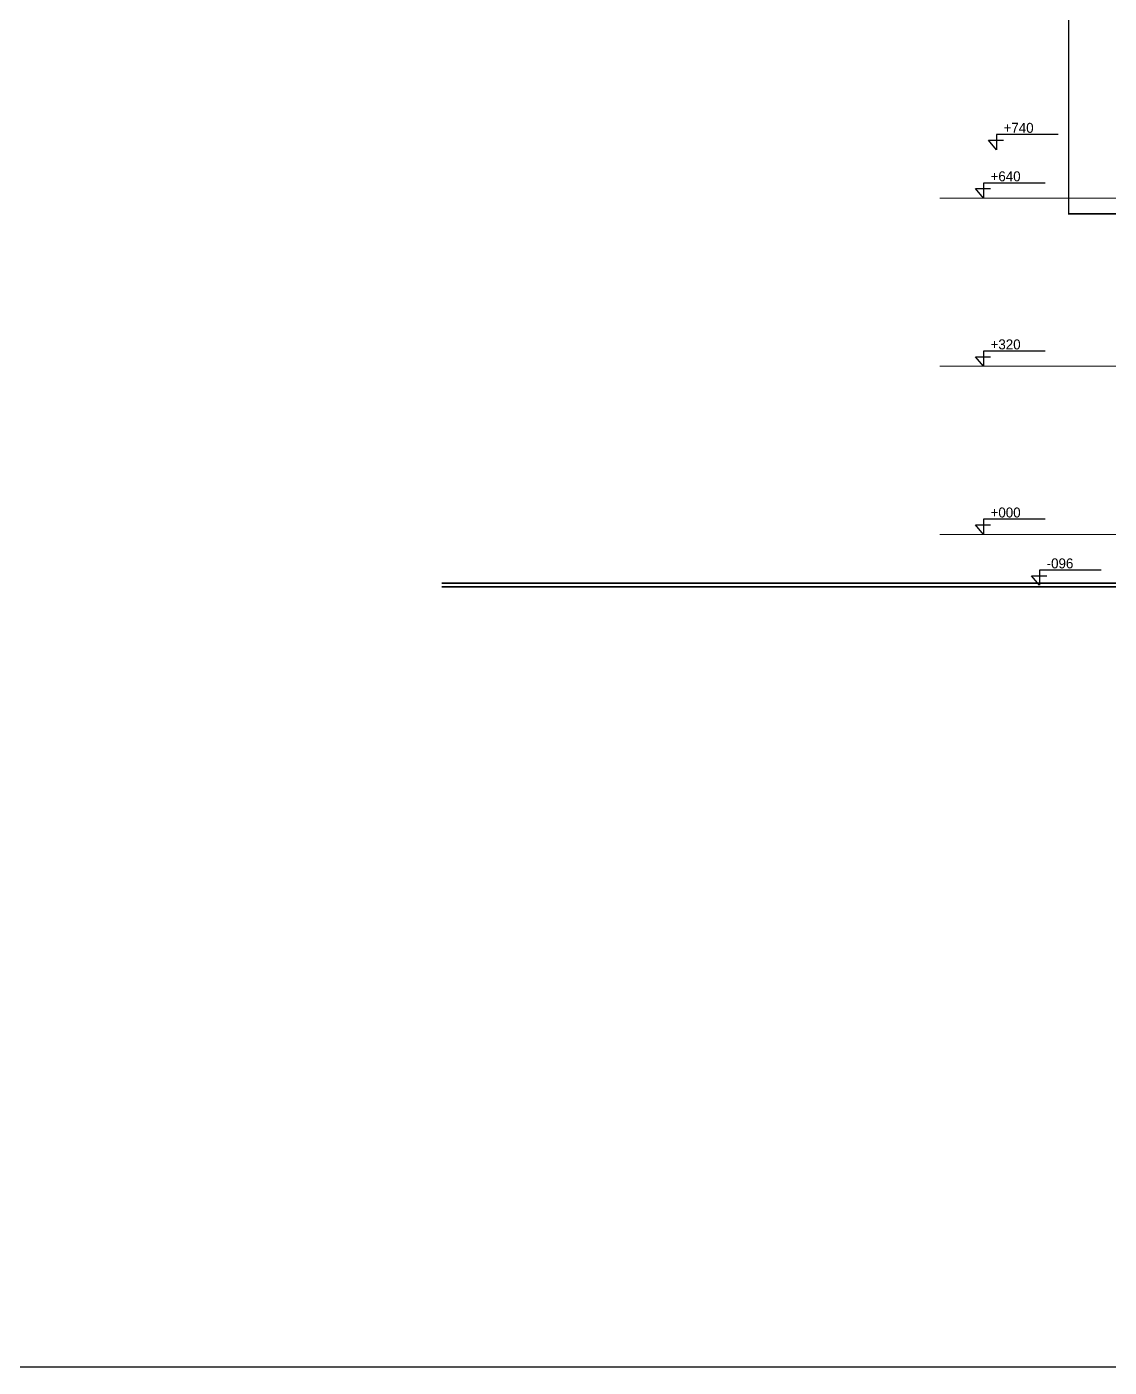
# Model space of a CAD drawing. Extents: x 250879 to 348495, y -51522 to -9360.
# Drawn here: x 286011 to 288072, y -31243 to -28691 of the extents above; entities that cross this region are included whole.
import ezdxf

# ---------------------------------------------------------------- set-up
doc = ezdxf.new("R2010")
doc.units = 0
for name, color, linetype in [('DOOR', 4, 'CONTINUOUS'), ('TEXT', 3, 'CONTINUOUS'), ('WALL', 7, 'CONTINUOUS')]:
    doc.layers.add(name, color=color, linetype=linetype)
doc.layers.add('VIS', color=8, linetype='CONTINUOUS', lineweight=18)
doc.styles.get("Standard").update_dxf_attribs({"font": 'sanss___.ttf', "height": 15})

# ---------------------------------------------------------------- blocks, each defined once
blk = doc.blocks.new('LIME')
at = {"layer": 'DOOR'}
for p, q in [((244475.4061220339, -28849.0318954107), (244460.0096782324, -28830.9100626283)), ((244460.0096782324, -28830.9100626283), (244489.0221706819, -28830.9100626283)), ((244592.9828586852, -28820.29657904591), (244475.4061220339, -28820.29657904591)), ((244475.4061220339, -28820.29657904591), (244475.4061220339, -28849.0318954107))]:
    blk.add_line(p, q, dxfattribs=at)

msp = doc.modelspace()

# ---------------------------------------------------------------- linework, layer by layer
at = {"layer": 'VIS', "ltscale": 0.0001}
for p, q in [((287749.6576595086, -29017.00774320811), (290173.7688833188, -29017.00774320811)), ((287749.6576595086, -29337.00774320811), (290173.7688833188, -29337.00774320811)), ((287749.6576595086, -29657.00774320811), (290173.7688833188, -29657.00774320811))]:
    msp.add_line(p, q, dxfattribs=at)
at = {"layer": 'WALL', "linetype": 'Continuous'}
msp.add_lwpolyline([(260472.8931276352, -16380.03703326872), (311150.8177772246, -16380.03703326872), (311150.8177772246, -31242.63333392504), (260472.8931276352, -31242.63333392504)], close=True, dxfattribs=at)
at = {"layer": 'WALL', "linetype": 'Continuous', "const_width": 3}
for points in [[(288230.402765476, -25997.00774320744), (287995.2381792094, -25997.00774320749), (287995.2381792099, -29047.0077432075), (288230.4027654766, -29047.00774320745)], [(291024.0553288491, -29749.9290686204), (286801.0220334666, -29749.9290686204)], [(291024.0553288491, -29757.00774320811), (286801.0220334666, -29757.00774320811)]]:
    msp.add_lwpolyline(points, dxfattribs=at)

# ---------------------------------------------------------------- block references
at = {"layer": 'WALL', "linetype": 'Continuous'}
for p in [(43382.35445812091, -75.64083853148986), (43357.60540912315, -167.9758477974101), (43357.60540912315, -487.9758477974101), (43357.60540912315, -807.9758477974101), (43464.38321398725, -904.8971732093632)]:
    msp.add_blockref('LIME', p, dxfattribs=at)

# ---------------------------------------------------------------- texts
at = {"layer": 'TEXT', "char_height": 19.008, "width": 1279.0191168, "attachment_point": 1, "rotation": 359.8730545454898}
for s, insert in [('{\\fStylus BT|b0|i0|c0|p34;+740}', (287871.292950866, -28873.50461024318)), ('{\\fStylus BT|b0|i0|c0|p34;+640}', (287846.5439018683, -28965.8396195091)), ('{\\fStylus BT|b0|i0|c0|p34;+320}', (287846.5439018683, -29285.8396195091)), ('{\\fStylus BT|b0|i0|c0|p34;+000}', (287846.5439018683, -29605.8396195091)), ('{\\fStylus BT|b0|i0|c0|p34;-096}', (287953.3217067324, -29702.76094492106))]:
    msp.add_mtext(s, dxfattribs=dict(at, insert=insert))

doc.saveas('drawing.dxf')
